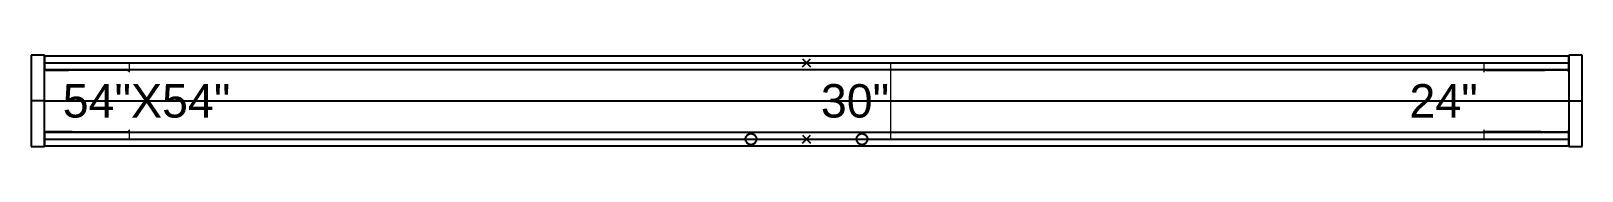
# Model space of a CAD drawing. Header units: millimetres. Extents: x 1739.65 to 1741.05, y 1547.86 to 1547.94.
import ezdxf

# ---------------------------------------------------------------- set-up
doc = ezdxf.new("R2010")
doc.units = ezdxf.units.MM
doc.layers.add('DD2D', color=7, linetype='Continuous')
doc.layers.add('DD2D_Geometry', color=7, linetype='Continuous')
doc.styles.get("Standard").update_dxf_attribs({"font": 'arial.ttf'})

# ---------------------------------------------------------------- blocks, each defined once
blk = doc.blocks.new('DD101054542D')
at = {"color": 3, "linetype": 'Continuous', "lineweight": 0}
for p, q in [((0.0765, 0.026), (0.0765, 0.0343)), ((1.2955, 0.0343), (0.0765, 0.0343)), ((0.762, -0.0343), (0.762, 0.0343)), ((1.2955, 0.0343), (1.2955, 0.026)), ((0, -0.0255), (0, 0.0255)), ((0.0017, 0.0275), (0.0218, 0.0275)), ((0.002, 0.0275), (0.0215, 0.0275)), ((0.0747, 0.0275), (0.0215, 0.0275)), ((0.0747, 0.0275), (0.075, 0.0275)), ((1.2973, 0.0275), (1.297, 0.0275)), ((1.2973, 0.0275), (1.3505, 0.0275)), ((1.3703, 0.0275), (1.3502, 0.0275)), ((1.37, 0.0275), (1.3505, 0.0275)), ((1.372, -0.0255), (1.372, 0.0255)), ((0.025, -0.0275), (0.002, -0.0275)), ((0.025, -0.0275), (0.0747, -0.0275)), ((0.0747, -0.0275), (0.075, -0.0275)), ((0.0765, -0.0343), (0.0765, -0.026)), ((1.2955, -0.026), (1.2955, -0.0343)), ((1.2973, -0.0275), (1.297, -0.0275)), ((1.347, -0.0275), (1.2973, -0.0275)), ((1.347, -0.0275), (1.37, -0.0275)), ((1.2955, -0.0343), (0.0765, -0.0343))]:
    blk.add_line(p, q, dxfattribs=at)
at = {"color": 3}
for p, q in [((0.6825, 0.0379), (0.6895, 0.0308)), ((0.6825, 0.0308), (0.6895, 0.0379)), ((0.6825, -0.0379), (0.6895, -0.0308)), ((0.6825, -0.0308), (0.6895, -0.0379))]:
    blk.add_line(p, q, dxfattribs=at)
for centre in [(0.636, -0.0343), (0.736, -0.0343)]:
    blk.add_circle(centre, 0.005, dxfattribs=at)
at = {"color": 3, "linetype": 'Continuous', "lineweight": 0}
for centre, radius, start, end in [((0.002, 0.0255), 0.00203, 90, 180), ((0.075, 0.026), 0.00151, 10.021, 90), ((0.075, 0.026), 0.00151, 0, 10.021), ((1.297, 0.026), 0.00151, 90, 169.979), ((1.297, 0.026), 0.00151, 169.979, 180), ((1.297, 0.026), 0.00151, 169.979, 180), ((1.37, 0.0255), 0.00203, 0, 90), ((0.002, -0.0255), 0.00203, 180, 270), ((0.075, -0.026), 0.00151, 270, 349.979), ((0.075, -0.026), 0.00151, 349.979, 0), ((1.297, -0.026), 0.00151, 180, 190.021), ((1.297, -0.026), 0.00151, 180, 190.021), ((1.297, -0.026), 0.00151, 190.021, 270), ((1.37, -0.0255), 0.00203, 270, 0)]:
    blk.add_arc(centre, radius, start, end, dxfattribs=at)
at = {"color": 3}
for p in [(0.686, 0.0343), (0.686, -0.0343)]:
    blk.add_point(p, dxfattribs=at)
at = {"char_height": 0.03, "attachment_point": 1}
for s, insert in [('54"X54"', (0.0165, 0.0151)), ('30"', (0.6989, 0.0151)), ('24"', (1.2287, 0.0151))]:
    blk.add_mtext_dynamic_manual_height_columns(s, width=75.494015, gutter_width=12.5, heights=[0], dxfattribs=dict(at, insert=insert))
blk = doc.blocks.new('SPACE_DD10105454')
blk.add_blockref('DD101054542D', (0, 0))
blk = doc.blocks.new('DD3021542D')
for p, q in [((0, 0.041), (0, -0.041)), ((0.012, 0.041), (0, 0.041)), ((0.012, -0.041), (0.012, 0.041)), ((0, -0.041), (0.012, -0.041))]:
    blk.add_line(p, q)
blk = doc.blocks.new('SPACE_DD302154')
blk.add_blockref('DD3021542D', (0, 0))

msp = doc.modelspace()

# ---------------------------------------------------------------- linework, layer by layer
at = {"layer": 'DD2D'}
for p, q in [((1739.6652, 1547.9375), (1741.0372, 1547.9375)), ((1739.6652, 1547.9032), (1739.6532, 1547.9032)), ((1739.6652, 1547.9032), (1741.0372, 1547.9032)), ((1741.0372, 1547.9032), (1741.0492, 1547.9032)), ((1739.6652, 1547.8689), (1741.0372, 1547.8689))]:
    msp.add_line(p, q, dxfattribs=at)
at = {"layer": 'DD2D_Geometry'}
for points in [[(1739.6652, 1547.9315), (1741.0372, 1547.9315), (1741.0372, 1547.9435), (1739.6652, 1547.9435)], [(1739.6652, 1547.8629), (1741.0372, 1547.8629), (1741.0372, 1547.8749), (1739.6652, 1547.8749)]]:
    msp.add_lwpolyline(points, close=True, dxfattribs=at)

# ---------------------------------------------------------------- block references
at = {"layer": 'DD2D_Geometry', "rotation": 180}
msp.add_blockref('SPACE_DD302154', (1739.6652, 1547.9032), dxfattribs=at)
at = {"layer": 'DD2D_Geometry'}
for name, p in [('SPACE_DD10105454', (1739.6652, 1547.9032)), ('SPACE_DD302154', (1741.0372, 1547.9032))]:
    msp.add_blockref(name, p, dxfattribs=at)

doc.saveas('drawing.dxf')
